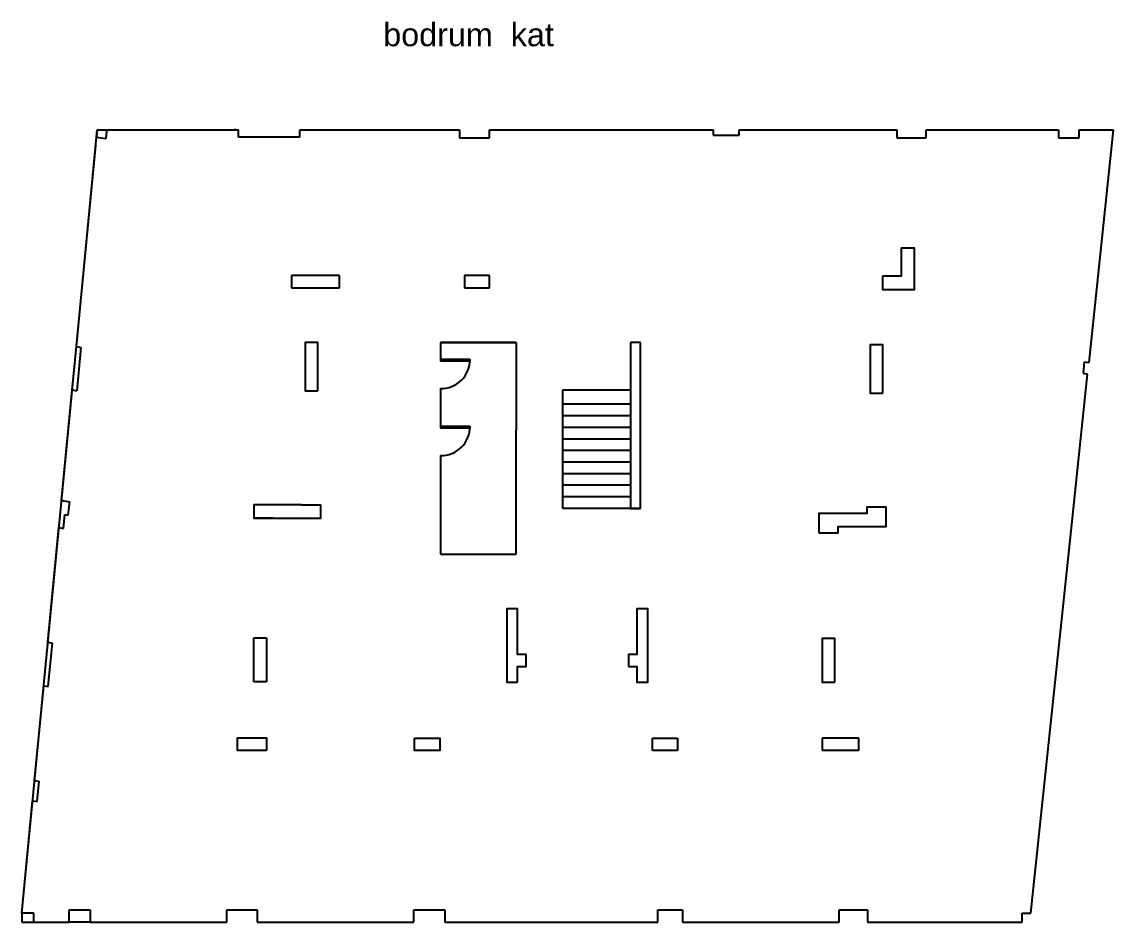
# Model space of a CAD drawing. Header units: millimetres. Extents: x 11848 to 21447, y 11375 to 20030.
# Drawn here: x 11848 to 14678, y 11375 to 13710 of the extents above; entities that cross this region are included whole.
import ezdxf

# ---------------------------------------------------------------- set-up
doc = ezdxf.new("R2010")
doc.units = ezdxf.units.MM
doc.styles.get("Standard").update_dxf_attribs({"font": 'arial.ttf'})

msp = doc.modelspace()

# ---------------------------------------------------------------- linework, layer by layer
for p, q in [((12043.533, 13430.36), (12041.712, 13411.447)), ((12041.712, 13411.447), (12043.533, 13430.36)), ((12043.533, 13430.36), (12067.609, 13430.36)), ((12067.185, 13426.288), (12065.364, 13407.375)), ((12067.185, 13426.288), (12067.609, 13430.36)), ((12067.609, 13430.36), (12409.609, 13430.36)), ((12067.609, 13430.36), (12409.609, 13430.36)), ((12403.609, 13430.36), (12398.609, 13430.36)), ((12409.609, 13411.36), (12409.609, 13430.36)), ((12568.609, 13411.36), (12568.609, 13430.36)), ((12568.609, 13430.36), (12982.609, 13430.36)), ((12982.609, 13430.36), (12982.609, 13409.36)), ((13060.516, 13430.36), (13094.609, 13430.36)), ((13060.516, 13409.36), (13060.516, 13430.36)), ((13094.609, 13430.36), (13471.163, 13430.36)), ((13471.163, 13430.36), (13641.163, 13430.36)), ((13641.163, 13430.36), (13641.163, 13416.36)), ((13641.163, 13430.36), (13641.163, 13416.36)), ((13641.163, 13416.36), (13708.163, 13416.36)), ((13641.163, 13416.36), (13667.163, 13416.36)), ((13708.163, 13416.36), (13708.163, 13430.36)), ((13708.163, 13430.36), (14117.163, 13430.36)), ((14117.163, 13430.36), (14117.163, 13409.36)), ((14193.163, 13409.36), (14193.163, 13430.36)), ((14193.163, 13430.36), (14536.163, 13430.36)), ((14536.163, 13430.36), (14536.163, 13409.36)), ((14590.163, 13409.36), (14590.163, 13430.36)), ((14590.163, 13430.36), (14678.163, 13430.36)), ((14678.163, 13430.36), (14614.794, 12826.676)), ((11847.861, 11398.322), (12039.562, 13389.113)), ((11989.378, 12867.961), (12041.712, 13411.447)), ((12041.712, 13411.447), (12053.538, 13409.411)), ((12041.712, 13411.447), (12065.364, 13407.375)), ((12568.609, 13411.36), (12409.609, 13411.36)), ((12982.609, 13409.36), (13044.609, 13409.36)), ((13044.609, 13409.36), (13060.516, 13409.36)), ((14117.163, 13409.36), (14193.163, 13409.36)), ((14536.163, 13409.36), (14590.163, 13409.36)), ((12547.516, 13052.322), (12547.516, 13020.322)), ((12671.516, 13052.322), (12547.516, 13052.322)), ((12671.516, 13052.322), (12547.516, 13052.322)), ((12671.516, 13020.322), (12671.516, 13052.322)), ((13060.516, 13052.322), (12995.516, 13052.322)), ((12995.516, 13052.322), (12995.516, 13020.322)), ((13060.516, 13020.322), (13060.516, 13052.322)), ((12547.516, 13020.322), (12671.516, 13020.322)), ((12995.516, 13020.322), (13060.516, 13020.322)), ((12933.497, 12878.322), (13129.497, 12878.322)), ((12933.497, 12878.322), (13129.497, 12878.322)), ((13129.497, 12878.322), (12933.497, 12878.322)), ((13129.497, 12878.322), (12933.497, 12878.322)), ((12933.497, 12878.322), (12933.497, 12835.322)), ((13129.497, 12878.322), (13129.497, 12650.888)), ((13452.497, 12878.322), (13426.497, 12878.322)), ((13426.497, 12878.322), (13426.497, 12448.322)), ((13452.497, 12448.322), (13452.497, 12878.322)), ((11978.547, 12755.481), (11989.378, 12867.961)), ((11989.378, 12867.961), (12001.204, 12865.925)), ((12001.204, 12865.925), (11990.373, 12753.445)), ((12933.497, 12835.322), (12954.775, 12835.322)), ((12933.497, 12835.322), (12933.497, 12830.322)), ((14602.968, 12828.712), (14600.093, 12798.85)), ((14602.968, 12828.712), (14614.794, 12826.676)), ((14572.389, 12422.694), (14611.919, 12796.814)), ((14600.093, 12798.85), (14611.919, 12796.814)), ((11950.942, 12468.807), (11978.547, 12755.481)), ((11978.547, 12755.481), (11990.373, 12753.445)), ((12933.497, 12759.322), (12933.497, 12661.322)), ((13250.497, 12448.322), (13250.497, 12755.942)), ((13250.497, 12755.942), (13426.497, 12755.942)), ((13426.497, 12718.322), (13250.497, 12718.322)), ((13426.497, 12688.322), (13250.497, 12688.322)), ((13426.497, 12688.322), (13250.497, 12688.322)), ((12933.497, 12661.322), (12959.977, 12661.322)), ((12933.497, 12661.322), (12933.497, 12656.322)), ((13426.497, 12658.322), (13250.497, 12658.322)), ((13129.497, 12329.322), (13129.497, 12650.888)), ((13426.497, 12628.322), (13250.497, 12628.322)), ((13426.497, 12628.322), (13250.497, 12628.322)), ((13426.497, 12598.322), (13250.497, 12598.322)), ((12933.497, 12585.322), (12933.497, 12329.322)), ((13426.497, 12568.322), (13250.497, 12568.322)), ((13426.497, 12568.322), (13250.497, 12568.322)), ((13426.497, 12538.322), (13250.497, 12538.322)), ((13426.497, 12508.322), (13250.497, 12508.322)), ((13426.497, 12508.322), (13250.497, 12508.322)), ((11950.942, 12468.807), (11962.768, 12466.771)), ((11950.942, 12468.807), (11972.623, 12465.075)), ((11968.337, 12430.966), (11972.623, 12465.075)), ((11968.337, 12430.966), (11972.623, 12465.075)), ((11968.337, 12430.966), (11972.623, 12465.075)), ((12573.497, 12457.322), (12623.497, 12457.322)), ((13426.497, 12478.322), (13250.497, 12478.322)), ((11956.016, 12396.658), (11959.467, 12432.493)), ((11956.016, 12396.658), (11959.467, 12432.493)), ((11956.016, 12396.658), (11959.467, 12432.493)), ((11959.467, 12432.493), (11968.337, 12430.966)), ((11959.467, 12432.493), (11968.337, 12430.966)), ((13452.497, 12448.322), (13250.497, 12448.322)), ((13426.497, 12448.322), (13452.497, 12448.322)), ((11915.531, 12101.071), (11944.19, 12398.694)), ((11944.19, 12398.694), (11956.016, 12396.658)), ((12499.497, 12423.322), (12449.497, 12423.322)), ((14464.861, 11398.322), (14572.389, 12422.694)), ((14464.861, 11398.322), (14572.389, 12422.694)), ((14464.861, 11398.322), (14572.389, 12422.694)), ((13443.163, 12188.322), (13443.163, 12069.322)), ((11915.531, 12101.071), (11927.357, 12099.035)), ((11916.526, 11986.555), (11927.357, 12099.035)), ((12449.497, 11998.322), (12449.497, 12112.322)), ((12449.497, 12112.322), (12482.497, 12112.322)), ((12482.497, 12112.322), (12482.497, 11998.322)), ((11916.526, 11986.555), (11921.606, 12039.311)), ((11881.025, 11742.729), (11904.7, 11988.591)), ((11904.7, 11988.591), (11916.526, 11986.555)), ((12482.497, 11998.322), (12449.497, 11998.322)), ((13483.497, 11820.322), (13483.497, 11852.322)), ((13483.497, 11852.322), (13548.497, 11852.322)), ((13548.497, 11852.322), (13548.497, 11820.322)), ((14018.163, 11852.322), (13923.163, 11852.322)), ((13923.163, 11852.322), (13923.163, 11820.322)), ((14018.163, 11820.322), (14018.163, 11852.322)), ((13548.497, 11820.322), (13483.497, 11820.322)), ((14018.163, 11820.322), (13923.163, 11820.322)), ((11881.025, 11742.729), (11892.851, 11740.693)), ((11887.771, 11687.937), (11892.851, 11740.693)), ((11847.861, 11398.322), (11875.945, 11689.973)), ((11875.945, 11689.973), (11887.771, 11687.937)), ((11970.861, 11375.322), (11970.861, 11407.322)), ((11970.861, 11407.322), (12024.861, 11407.322)), ((12024.861, 11407.322), (12024.861, 11375.322)), ((12379.861, 11375.322), (12379.861, 11407.322)), ((12379.861, 11407.322), (12457.861, 11407.322)), ((12457.861, 11407.322), (12457.861, 11375.322)), ((12864.861, 11375.322), (12864.861, 11407.322)), ((12864.861, 11407.322), (12944.861, 11407.322)), ((12944.861, 11407.322), (12944.861, 11375.322)), ((13496.861, 11375.322), (13496.861, 11407.322)), ((13496.861, 11407.322), (13560.861, 11407.322)), ((13560.861, 11407.322), (13560.861, 11375.322)), ((13967.861, 11375.322), (13967.861, 11407.322)), ((13967.861, 11407.322), (14040.861, 11407.322)), ((14040.861, 11407.322), (14040.861, 11375.322)), ((11878.861, 11398.322), (11847.861, 11398.322)), ((11847.861, 11398.322), (11847.861, 11375.322)), ((11878.861, 11375.322), (11878.861, 11398.322)), ((14441.861, 11375.322), (14441.861, 11398.322)), ((14441.861, 11398.322), (14464.861, 11398.322)), ((11847.861, 11375.322), (11878.861, 11375.322)), ((11878.861, 11375.322), (11970.861, 11375.322)), ((12024.861, 11375.322), (11970.861, 11375.322)), ((12024.861, 11375.322), (12379.861, 11375.322)), ((12457.861, 11375.322), (12864.861, 11375.322)), ((12944.861, 11375.322), (13496.861, 11375.322)), ((13560.861, 11375.322), (13967.861, 11375.322)), ((14040.861, 11375.322), (14441.861, 11375.322))]:
    msp.add_line(p, q)
at = {"color": 1}
for p, q in [((12933.497, 12835.322), (13009.497, 12835.322)), ((13009.497, 12830.322), (12933.497, 12830.322)), ((13009.497, 12835.322), (13009.497, 12830.322)), ((12933.497, 12661.322), (13009.497, 12661.322)), ((13009.497, 12656.322), (12933.497, 12656.322)), ((13009.497, 12661.322), (13009.497, 12656.322)), ((12933.497, 12329.322), (13129.497, 12329.322))]:
    msp.add_line(p, q, dxfattribs=at)
for points in [[(14081.163, 13051.36), (14129.163, 13051.36), (14129.163, 13124.36), (14162.163, 13124.36), (14162.163, 13015.36), (14081.163, 13015.36)], [(12615.497, 12753.322), (12615.497, 12878.322), (12582.497, 12878.322), (12582.497, 12753.322)], [(14081.163, 12747.36), (14081.163, 12872.36), (14048.163, 12872.36), (14048.163, 12747.36)], [(13915.163, 12385.36), (13965.163, 12385.36), (13965.163, 12401.36), (14089.163, 12401.36), (14089.163, 12451.36), (14039.163, 12451.36), (14039.163, 12435.36), (13915.163, 12435.36)], [(13133.497, 11997.322), (13133.497, 12038.322), (13155.497, 12038.322), (13155.497, 12069.322), (13133.497, 12069.322), (13133.497, 12188.322), (13105.497, 12188.322), (13105.497, 11997.322)], [(13421.163, 12038.322), (13443.163, 12038.322), (13443.163, 11997.322), (13471.163, 11997.322), (13471.163, 12188.322), (13443.163, 12188.322), (13443.163, 12069.322), (13421.163, 12069.322)], [(13956.163, 11997.322), (13956.163, 12111.322), (13923.163, 12111.322), (13923.163, 11997.322)], [(12482.497, 11820.322), (12407.497, 11820.322), (12407.497, 11853.322), (12482.497, 11853.322)], [(12866.497, 11852.322), (12931.497, 11852.322), (12931.497, 11820.322), (12866.497, 11820.322)]]:
    msp.add_lwpolyline(points, close=True)
for points in [[(12573.497, 12457.322), (12449.497, 12457.322), (12449.497, 12423.322), (12499.497, 12423.322)], [(12499.497, 12423.322), (12623.497, 12423.322), (12623.497, 12457.322)]]:
    msp.add_lwpolyline(points)
for centre in [(12935.997, 12832.822), (12935.997, 12658.822)]:
    msp.add_arc(centre, 73.543, 268.051915, 1.948085, dxfattribs=at)

# ---------------------------------------------------------------- texts
at = {"insert": (12785.103, 13706.986), "char_height": 60, "attachment_point": 1}
msp.add_mtext_dynamic_manual_height_columns('bodrum  kat', width=2098.79696, gutter_width=12.5, heights=[0], dxfattribs=at)

doc.saveas('drawing.dxf')
